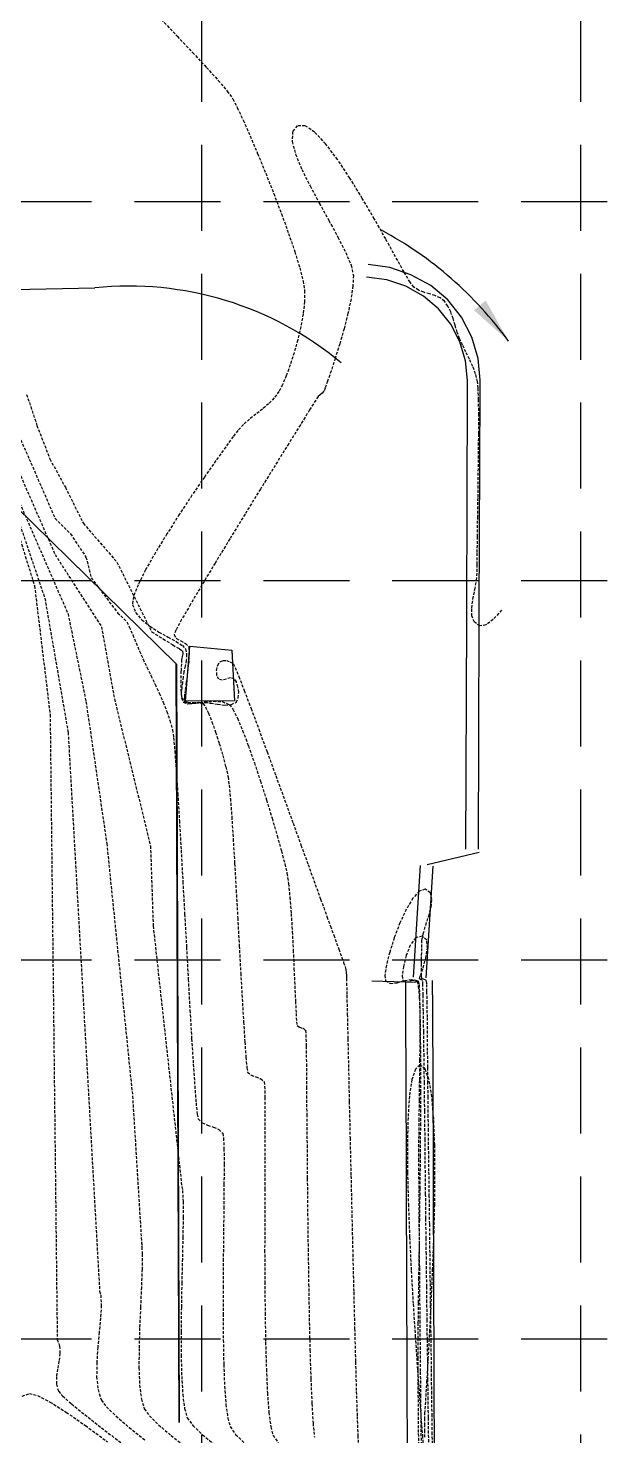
# Model space of a CAD drawing. Header units: inches. Extents: x 7994 to 10114, y 11164 to 12491.
# Drawn here: x 9932 to 9982.9, y 11488.1 to 11610.9 of the extents above; entities that cross this region are included whole.
import ezdxf

# ---------------------------------------------------------------- set-up
doc = ezdxf.new("R2010")
doc.units = ezdxf.units.IN
doc.header["$MEASUREMENT"] = 0
for name, pattern in [('HIDDEN', [0.375, 0.25, -0.125]), ('HIDDEN2', [0.1875, 0.125, -0.0625]), ('PHANTOM2', [1.25, 0.625, -0.125, 0.125, -0.125, 0.125, -0.125]), ('x4227topo$0$HIDDEN', [0.375, 0.25, -0.125])]:
    doc.linetypes.add(name, pattern=pattern)
for name, color, linetype in [('CONTOURS', 43, 'x4227topo$0$HIDDEN'), ('FILTER', 3, 'HIDDEN2'), ('GRID', 254, 'HIDDEN'), ('MISC-6', 6, 'Continuous'), ('SILT-FENCE', 4, 'PHANTOM2'), ('x4227 lots$0$p-row', 5, 'Continuous'), ('x4227topo$0$C-ROAD-CURB', 12, 'Continuous'), ('x4227topo$0$C-TOPO', 12, 'Continuous'), ('x4227topo$0$L-WALK', 12, 'Continuous')]:
    doc.layers.add(name, color=color, linetype=linetype)

msp = doc.modelspace()

# ---------------------------------------------------------------- linework, layer by layer
at = {"layer": 'CONTOURS', "color": 43}
for p, q in [((9943.66, 11611.71, 1238), (9945.05, 11610.23, 1238)), ((9945.05, 11610.23, 1238), (9946.38, 11608.82, 1238)), ((9946.38, 11608.82, 1238), (9947.6, 11607.52, 1238)), ((9947.6, 11607.52, 1238), (9948.63, 11606.38, 1238)), ((9948.63, 11606.38, 1238), (9949.42, 11605.45, 1238)), ((9949.42, 11605.45, 1238), (9949.9, 11604.77, 1238)), ((9949.9, 11604.77, 1238), (9950.29, 11604, 1238)), ((9950.29, 11604, 1238), (9950.81, 11602.91, 1238)), ((9950.81, 11602.91, 1238), (9951.41, 11601.55, 1238)), ((9955.53, 11602.43, 1239), (9955.11, 11601.91, 1239)), ((9956.21, 11602.43, 1239), (9955.53, 11602.43, 1239)), ((9957.04, 11601.87, 1239), (9956.21, 11602.43, 1239)), ((9951.41, 11601.55, 1238), (9952.07, 11599.99, 1238)), ((9955.11, 11601.91, 1239), (9955.08, 11601.05, 1239)), ((9955.08, 11601.05, 1239), (9955.38, 11599.94, 1239)), ((9958, 11600.85, 1239), (9957.04, 11601.87, 1239)), ((9952.07, 11599.99, 1238), (9952.77, 11598.29, 1238)), ((9955.38, 11599.94, 1239), (9955.92, 11598.62, 1239)), ((9959.04, 11599.48, 1239), (9958, 11600.85, 1239)), ((9955.92, 11598.62, 1239), (9956.64, 11597.18, 1239)), ((9960.12, 11597.86, 1239), (9959.04, 11599.48, 1239)), ((9952.77, 11598.29, 1238), (9953.47, 11596.53, 1238)), ((9961.2, 11596.09, 1239), (9960.12, 11597.86, 1239)), ((9953.47, 11596.53, 1238), (9954.14, 11594.75, 1238)), ((9956.64, 11597.18, 1239), (9957.45, 11595.67, 1239)), ((9957.45, 11595.67, 1239), (9958.29, 11594.16, 1239)), ((9962.26, 11594.29, 1239), (9961.2, 11596.09, 1239)), ((9954.14, 11594.75, 1238), (9954.77, 11593.04, 1238)), ((9958.29, 11594.16, 1239), (9959.08, 11592.7, 1239)), ((9963.24, 11592.55, 1239), (9962.26, 11594.29, 1239)), ((9954.77, 11593.04, 1238), (9955.31, 11591.44, 1238)), ((9959.08, 11592.7, 1239), (9959.75, 11591.38, 1239)), ((9964.11, 11590.98, 1239), (9963.24, 11592.55, 1239)), ((9955.31, 11591.44, 1238), (9955.74, 11590.03, 1238)), ((9959.75, 11591.38, 1239), (9960.22, 11590.25, 1239)), ((9955.74, 11590.03, 1238), (9956.04, 11588.88, 1238)), ((9960.22, 11590.25, 1239), (9960.42, 11589.37, 1239)), ((9964.84, 11589.68, 1239), (9964.11, 11590.98, 1239)), ((9956.04, 11588.88, 1238), (9956.17, 11588.03, 1238)), ((9960.42, 11589.37, 1239), (9960.38, 11588.45, 1239)), ((9965.37, 11588.77, 1239), (9964.84, 11589.68, 1239)), ((9965.69, 11588.34, 1239), (9965.37, 11588.77, 1239)), ((9956.17, 11588.03, 1238), (9956.16, 11587.08, 1238)), ((9960.38, 11588.45, 1239), (9960.22, 11587.32, 1239)), ((9966.1, 11588.08, 1239), (9965.69, 11588.34, 1239)), ((9966.57, 11587.9, 1239), (9966.1, 11588.08, 1239)), ((9967.06, 11587.76, 1239), (9966.57, 11587.9, 1239)), ((9967.54, 11587.61, 1239), (9967.06, 11587.76, 1239)), ((9967.99, 11587.41, 1239), (9967.54, 11587.61, 1239)), ((9956.16, 11587.08, 1238), (9956.04, 11586.01, 1238)), ((9960.22, 11587.32, 1239), (9959.95, 11586.05, 1239)), ((9968.37, 11587.11, 1239), (9967.99, 11587.41, 1239)), ((9968.67, 11586.7, 1239), (9968.37, 11587.11, 1239)), ((9968.92, 11586.19, 1239), (9968.67, 11586.7, 1239)), ((9956.04, 11586.01, 1238), (9955.84, 11584.89, 1238)), ((9959.95, 11586.05, 1239), (9959.61, 11584.72, 1239)), ((9969.12, 11585.62, 1239), (9968.92, 11586.19, 1239)), ((9969.3, 11585.02, 1239), (9969.12, 11585.62, 1239)), ((9955.84, 11584.89, 1238), (9955.57, 11583.74, 1238)), ((9959.61, 11584.72, 1239), (9959.23, 11583.4, 1239)), ((9969.49, 11584.42, 1239), (9969.3, 11585.02, 1239)), ((9969.69, 11583.85, 1239), (9969.49, 11584.42, 1239)), ((9969.95, 11583.29, 1239), (9969.69, 11583.85, 1239)), ((9955.25, 11582.62, 1238), (9954.91, 11581.56, 1238)), ((9955.57, 11583.74, 1238), (9955.25, 11582.62, 1238)), ((9959.23, 11583.4, 1239), (9958.84, 11582.15, 1239)), ((9970.24, 11582.69, 1239), (9969.95, 11583.29, 1239)), ((9970.55, 11582.07, 1239), (9970.24, 11582.69, 1239)), ((9954.91, 11581.56, 1238), (9954.57, 11580.62, 1238)), ((9958.84, 11582.15, 1239), (9958.48, 11581.04, 1239)), ((9970.84, 11581.43, 1239), (9970.55, 11582.07, 1239)), ((9971.08, 11580.77, 1239), (9970.84, 11581.43, 1239)), ((9954.57, 11580.62, 1238), (9954.23, 11579.83, 1238)), ((9958.48, 11581.04, 1239), (9958.17, 11580.14, 1239)), ((9971.26, 11580.11, 1239), (9971.08, 11580.77, 1239)), ((9931.91, 11578.99, 1237), (9932.81, 11576.29, 1237)), ((9953.93, 11579.25, 1238), (9953.52, 11578.68, 1238)), ((9954.23, 11579.83, 1238), (9953.93, 11579.25, 1238)), ((9957.52, 11578.96, 1239), (9957.35, 11578.8, 1239)), ((9957.7, 11579.1, 1239), (9957.52, 11578.96, 1239)), ((9957.85, 11579.27, 1239), (9957.7, 11579.1, 1239)), ((9957.95, 11579.53, 1239), (9957.85, 11579.27, 1239)), ((9958.17, 11580.14, 1239), (9957.95, 11579.53, 1239)), ((9971.31, 11579.54, 1239), (9971.26, 11580.11, 1239)), ((9971.35, 11578.53, 1239), (9971.31, 11579.54, 1239)), ((9952.49, 11577.71, 1238), (9951.92, 11577.27, 1238)), ((9953.03, 11578.17, 1238), (9952.49, 11577.71, 1238)), ((9953.52, 11578.68, 1238), (9953.03, 11578.17, 1238)), ((9957.14, 11578.48, 1239), (9956.6, 11577.63, 1239)), ((9957.35, 11578.8, 1239), (9957.14, 11578.48, 1239)), ((9971.36, 11577.18, 1239), (9971.35, 11578.53, 1239)), ((9927.89, 11577.4, 1232), (9932.6, 11562.29, 1232)), ((9928.32, 11576.5, 1233), (9933.5, 11561.2, 1233)), ((9951.36, 11576.83, 1238), (9950.82, 11576.36, 1238)), ((9951.92, 11577.27, 1238), (9951.36, 11576.83, 1238)), ((9956.6, 11577.63, 1239), (9955.8, 11576.34, 1239)), ((9971.36, 11575.57, 1239), (9971.36, 11577.18, 1239)), ((9931.24, 11575.37, 1236), (9932.14, 11573.35, 1236)), ((9932.81, 11576.29, 1237), (9933.94, 11573.36, 1237)), ((9949.93, 11575.31, 1238), (9949.28, 11574.41, 1238)), ((9950.34, 11575.84, 1238), (9949.93, 11575.31, 1238)), ((9950.82, 11576.36, 1238), (9950.34, 11575.84, 1238)), ((9955.8, 11576.34, 1239), (9954.78, 11574.7, 1239)), ((9971.34, 11573.79, 1239), (9971.36, 11575.57, 1239)), ((9949.28, 11574.41, 1238), (9948.42, 11573.21, 1238)), ((9954.78, 11574.7, 1239), (9953.6, 11572.8, 1239)), ((9932.14, 11573.35, 1236), (9934.39, 11568.17, 1236)), ((9933.94, 11573.36, 1237), (9935.29, 11570.89, 1237)), ((9948.42, 11573.21, 1238), (9947.42, 11571.78, 1238)), ((9953.6, 11572.8, 1239), (9952.31, 11570.72, 1239)), ((9971.32, 11571.91, 1239), (9971.34, 11573.79, 1239)), ((9931.24, 11572.22, 1235), (9934.39, 11565.02, 1235)), ((9947.42, 11571.78, 1238), (9946.34, 11570.19, 1238)), ((9971.3, 11570.03, 1239), (9971.32, 11571.91, 1239)), ((9935.29, 11570.89, 1237), (9936.86, 11567.74, 1237)), ((9952.31, 11570.72, 1239), (9950.97, 11568.55, 1239)), ((9931.01, 11570.2, 1234), (9935.52, 11559.85, 1234)), ((9946.34, 11570.19, 1238), (9945.23, 11568.51, 1238)), ((9971.27, 11568.22, 1239), (9971.3, 11570.03, 1239)), ((9934.39, 11568.17, 1236), (9935.74, 11566.82, 1236)), ((9945.23, 11568.51, 1238), (9944.15, 11566.82, 1238)), ((9950.97, 11568.55, 1239), (9949.64, 11566.38, 1239)), ((9971.25, 11566.59, 1239), (9971.27, 11568.22, 1239)), ((9935.74, 11566.82, 1236), (9937.09, 11564.8, 1236)), ((9936.86, 11567.74, 1237), (9939.79, 11564.36, 1237)), ((9944.15, 11566.82, 1238), (9943.15, 11565.19, 1238)), ((9949.64, 11566.38, 1239), (9948.36, 11564.28, 1239)), ((9971.23, 11565.2, 1239), (9971.25, 11566.59, 1239)), ((9934.39, 11565.02, 1235), (9938.44, 11558.72, 1235)), ((9937.09, 11564.8, 1236), (9937.54, 11563, 1236)), ((9939.79, 11564.36, 1237), (9942.82, 11558.28, 1237)), ((9943.15, 11565.19, 1238), (9942.29, 11563.68, 1238)), ((9948.36, 11564.28, 1239), (9947.2, 11562.36, 1239)), ((9971.22, 11564.15, 1239), (9971.23, 11565.2, 1239)), ((9937.54, 11563, 1236), (9939.86, 11559.92, 1236)), ((9942.29, 11563.68, 1238), (9941.64, 11562.38, 1238)), ((9971.17, 11562.78, 1239), (9971.22, 11563.51, 1239)), ((9971.22, 11563.51, 1239), (9971.22, 11564.15, 1239)), ((9932.6, 11562.29, 1232), (9933.96, 11551.04, 1232)), ((9941.64, 11562.38, 1238), (9941.23, 11561.35, 1238)), ((9947.2, 11562.36, 1239), (9946.21, 11560.68, 1239)), ((9970.86, 11561.14, 1239), (9971.02, 11561.97, 1239)), ((9971.02, 11561.97, 1239), (9971.17, 11562.78, 1239)), ((9933.5, 11561.2, 1233), (9935.53, 11549.5, 1233)), ((9941.23, 11561.35, 1238), (9941.14, 11560.65, 1238)), ((9941.14, 11560.65, 1238), (9941.42, 11559.95, 1238)), ((9946.21, 11560.68, 1239), (9945.43, 11559.34, 1239)), ((9970.75, 11560.35, 1239), (9970.86, 11561.14, 1239)), ((9935.52, 11559.85, 1234), (9937.09, 11552.2, 1234)), ((9939.86, 11559.92, 1236), (9940.66, 11559.15, 1236)), ((9941.42, 11559.95, 1238), (9941.96, 11559.32, 1238)), ((9941.96, 11559.32, 1238), (9942.67, 11558.76, 1238)), ((9945.43, 11559.34, 1239), (9944.94, 11558.43, 1239)), ((9970.77, 11559.66, 1239), (9970.75, 11560.35, 1239)), ((9970.98, 11559.12, 1239), (9970.77, 11559.66, 1239)), ((9972.63, 11559.36, 1239), (9971.99, 11558.88, 1239)), ((9973.36, 11560.17, 1239), (9972.63, 11559.36, 1239)), ((9938.44, 11558.72, 1235), (9939.57, 11552.42, 1235)), ((9940.66, 11559.15, 1236), (9940.86, 11558.72, 1236)), ((9940.86, 11558.72, 1236), (9941.17, 11558.02, 1236)), ((9942.67, 11558.76, 1238), (9943.46, 11558.26, 1238)), ((9942.82, 11558.28, 1237), (9943.81, 11557.66, 1237)), ((9943.46, 11558.26, 1238), (9944.26, 11557.82, 1238)), ((9944.94, 11558.43, 1239), (9944.77, 11558.03, 1239)), ((9971.47, 11558.79, 1239), (9970.98, 11559.12, 1239)), ((9971.99, 11558.88, 1239), (9971.47, 11558.79, 1239)), ((9941.17, 11558.02, 1236), (9941.47, 11557.31, 1236)), ((9941.47, 11557.31, 1236), (9941.76, 11556.6, 1236)), ((9943.81, 11557.66, 1237), (9944.67, 11557.14, 1237)), ((9944.26, 11557.82, 1238), (9944.96, 11557.43, 1238)), ((9944.67, 11557.14, 1237), (9945.26, 11556.79, 1237)), ((9944.77, 11558.03, 1239), (9944.98, 11557.7, 1239)), ((9944.96, 11557.43, 1238), (9945.5, 11557.09, 1238)), ((9944.98, 11557.7, 1239), (9945.36, 11557.48, 1239)), ((9945.36, 11557.48, 1239), (9945.77, 11557.27, 1239)), ((9945.5, 11557.09, 1238), (9945.77, 11556.79, 1238)), ((9945.77, 11557.27, 1239), (9946.05, 11556.96, 1239)), ((9946.05, 11556.96, 1239), (9946.1, 11556.5, 1239)), ((9941.76, 11556.6, 1236), (9942.07, 11555.9, 1236)), ((9942.07, 11555.9, 1236), (9942.41, 11555.19, 1236)), ((9945.26, 11556.79, 1237), (9945.5, 11556.61, 1237)), ((9945.43, 11555.84, 1237), (9945.42, 11555.5, 1237)), ((9945.48, 11556.1, 1237), (9945.43, 11555.84, 1237)), ((9945.53, 11556.36, 1237), (9945.48, 11556.1, 1237)), ((9945.5, 11556.61, 1237), (9945.53, 11556.36, 1237)), ((9945.84, 11555.8, 1238), (9945.74, 11555.29, 1238)), ((9945.77, 11556.79, 1238), (9945.87, 11556.31, 1238)), ((9945.87, 11556.31, 1238), (9945.84, 11555.8, 1238)), ((9946.05, 11555.71, 1239), (9945.96, 11554.78, 1239)), ((9946.1, 11556.5, 1239), (9946.05, 11555.71, 1239)), ((9948.58, 11555.36, 1239), (9948.76, 11555.66, 1239)), ((9948.76, 11555.66, 1239), (9949.03, 11555.77, 1239)), ((9949.03, 11555.77, 1239), (9949.35, 11555.77, 1239)), ((9949.35, 11555.77, 1239), (9949.67, 11555.67, 1239)), ((9949.67, 11555.67, 1239), (9949.94, 11555.51, 1239)), ((9942.41, 11555.19, 1236), (9942.76, 11554.46, 1236)), ((9942.76, 11554.46, 1236), (9943.12, 11553.7, 1236)), ((9945.38, 11554.85, 1237), (9945.36, 11554.04, 1237)), ((9945.42, 11555.5, 1237), (9945.38, 11554.85, 1237)), ((9945.63, 11554.79, 1238), (9945.57, 11554.33, 1238)), ((9945.74, 11555.29, 1238), (9945.63, 11554.79, 1238)), ((9945.96, 11554.78, 1239), (9945.84, 11553.88, 1239)), ((9948.49, 11554.92, 1239), (9948.58, 11555.36, 1239)), ((9948.52, 11554.48, 1239), (9948.49, 11554.92, 1239)), ((9948.69, 11554.14, 1239), (9948.52, 11554.48, 1239)), ((9949.94, 11555.51, 1239), (9950.11, 11555.18, 1239)), ((9950.11, 11555.18, 1239), (9950.43, 11554.37, 1239)), ((9950.43, 11554.37, 1239), (9950.9, 11553.15, 1239)), ((9943.12, 11553.7, 1236), (9943.48, 11552.93, 1236)), ((9945.36, 11554.04, 1237), (9945.36, 11553.21, 1237)), ((9945.36, 11553.21, 1237), (9945.43, 11552.53, 1237)), ((9945.45, 11553.41, 1238), (9945.4, 11552.94, 1238)), ((9945.52, 11553.88, 1238), (9945.45, 11553.41, 1238)), ((9945.57, 11554.33, 1238), (9945.52, 11553.88, 1238)), ((9945.74, 11553.17, 1239), (9945.7, 11552.83, 1239)), ((9945.84, 11553.88, 1239), (9945.74, 11553.17, 1239)), ((9948.98, 11554.06, 1239), (9948.69, 11554.14, 1239)), ((9949.34, 11554.16, 1239), (9948.98, 11554.06, 1239)), ((9949.71, 11554.26, 1239), (9949.34, 11554.16, 1239)), ((9950.02, 11554.18, 1239), (9949.71, 11554.26, 1239)), ((9950.21, 11553.91, 1239), (9950.02, 11554.18, 1239)), ((9950.35, 11553.48, 1239), (9950.21, 11553.91, 1239)), ((9950.42, 11552.99, 1239), (9950.35, 11553.48, 1239)), ((9950.9, 11553.15, 1239), (9951.49, 11551.6, 1239)), ((9937.09, 11552.2, 1234), (9938.9, 11539.82, 1234)), ((9939.57, 11552.42, 1235), (9942.72, 11539.6, 1235)), ((9943.48, 11552.93, 1236), (9943.82, 11552.14, 1236)), ((9943.82, 11552.14, 1236), (9944.14, 11551.34, 1236)), ((9945.4, 11552.94, 1238), (9945.45, 11552.52, 1238)), ((9945.43, 11552.53, 1237), (9945.58, 11552.13, 1237)), ((9945.45, 11552.52, 1238), (9945.65, 11552.17, 1238)), ((9945.58, 11552.13, 1237), (9945.96, 11551.99, 1237)), ((9945.65, 11552.17, 1238), (9946.05, 11552.03, 1238)), ((9945.68, 11552.61, 1239), (9945.66, 11552.39, 1239)), ((9945.66, 11552.39, 1239), (9945.73, 11552.21, 1239)), ((9945.7, 11552.83, 1239), (9945.68, 11552.61, 1239)), ((9945.73, 11552.21, 1239), (9945.98, 11552.13, 1239)), ((9945.96, 11551.99, 1237), (9946.42, 11552.05, 1237)), ((9945.98, 11552.13, 1239), (9946.45, 11552.11, 1239)), ((9946.05, 11552.03, 1238), (9946.67, 11552.05, 1238)), ((9946.42, 11552.05, 1237), (9946.9, 11552.13, 1237)), ((9946.45, 11552.11, 1239), (9947, 11552.1, 1239)), ((9946.67, 11552.05, 1238), (9947.43, 11552.16, 1238)), ((9946.9, 11552.13, 1237), (9947.3, 11552.02, 1237)), ((9947, 11552.1, 1239), (9947.5, 11552.1, 1239)), ((9947.3, 11552.02, 1237), (9947.51, 11551.74, 1237)), ((9947.43, 11552.16, 1238), (9948.23, 11552.23, 1238)), ((9947.5, 11552.1, 1239), (9947.97, 11552.05, 1239)), ((9947.97, 11552.05, 1239), (9948.57, 11551.96, 1239)), ((9948.23, 11552.23, 1238), (9948.98, 11552.19, 1238)), ((9948.57, 11551.96, 1239), (9949.21, 11551.89, 1239)), ((9948.98, 11552.19, 1238), (9949.61, 11551.93, 1238)), ((9949.21, 11551.89, 1239), (9949.78, 11551.93, 1239)), ((9949.61, 11551.93, 1238), (9949.91, 11551.52, 1238)), ((9949.78, 11551.93, 1239), (9950.18, 11552.13, 1239)), ((9950.18, 11552.13, 1239), (9950.38, 11552.51, 1239)), ((9950.38, 11552.51, 1239), (9950.42, 11552.99, 1239)), ((9933.96, 11551.04, 1232), (9934.58, 11496.55, 1232)), ((9944.14, 11551.34, 1236), (9944.41, 11550.54, 1236)), ((9947.51, 11551.74, 1237), (9947.77, 11551.19, 1237)), ((9947.77, 11551.19, 1237), (9948.08, 11550.43, 1237)), ((9949.91, 11551.52, 1238), (9950.31, 11550.74, 1238)), ((9950.31, 11550.74, 1238), (9950.76, 11549.66, 1238)), ((9951.49, 11551.6, 1239), (9952.16, 11549.8, 1239)), ((9935.53, 11549.5, 1233), (9938.28, 11500.75, 1233)), ((9944.41, 11550.54, 1236), (9944.63, 11549.73, 1236)), ((9944.63, 11549.73, 1236), (9944.73, 11549.05, 1236)), ((9948.08, 11550.43, 1237), (9948.4, 11549.52, 1237)), ((9948.4, 11549.52, 1237), (9948.72, 11548.53, 1237)), ((9950.76, 11549.66, 1238), (9951.26, 11548.34, 1238)), ((9952.16, 11549.8, 1239), (9952.89, 11547.81, 1239)), ((9944.73, 11549.05, 1236), (9944.84, 11547.86, 1236)), ((9948.72, 11548.53, 1237), (9949.02, 11547.5, 1237)), ((9951.26, 11548.34, 1238), (9951.78, 11546.85, 1238)), ((9944.84, 11547.86, 1236), (9944.96, 11546.2, 1236)), ((9949.02, 11547.5, 1237), (9949.28, 11546.51, 1237)), ((9952.89, 11547.81, 1239), (9953.65, 11545.73, 1239)), ((9944.96, 11546.2, 1236), (9945.1, 11544.17, 1236)), ((9949.28, 11546.51, 1237), (9949.49, 11545.62, 1237)), ((9951.78, 11546.85, 1238), (9952.31, 11545.25, 1238)), ((9949.49, 11545.62, 1237), (9949.58, 11544.91, 1237)), ((9949.58, 11544.91, 1237), (9949.69, 11543.72, 1237)), ((9952.31, 11545.25, 1238), (9952.84, 11543.61, 1238)), ((9953.65, 11545.73, 1239), (9954.42, 11543.63, 1239)), ((9945.1, 11544.17, 1236), (9945.24, 11541.82, 1236)), ((9949.69, 11543.72, 1237), (9949.81, 11542.14, 1237)), ((9952.84, 11543.61, 1238), (9953.33, 11542.01, 1238)), ((9954.42, 11543.63, 1239), (9955.16, 11541.59, 1239)), ((9949.81, 11542.14, 1237), (9949.93, 11540.22, 1237)), ((9945.24, 11541.82, 1236), (9945.39, 11539.23, 1236)), ((9953.33, 11542.01, 1238), (9953.77, 11540.5, 1238)), ((9955.16, 11541.59, 1239), (9955.85, 11539.68, 1239)), ((9938.9, 11539.82, 1234), (9941.15, 11517.78, 1234)), ((9949.93, 11540.22, 1237), (9950.06, 11538.06, 1237)), ((9953.77, 11540.5, 1238), (9954.15, 11539.15, 1238)), ((9955.85, 11539.68, 1239), (9956.47, 11537.99, 1239)), ((9942.72, 11539.6, 1235), (9942.95, 11532.62, 1235)), ((9945.39, 11539.23, 1236), (9945.54, 11536.48, 1236)), ((9954.15, 11539.15, 1238), (9954.44, 11538.03, 1238)), ((9950.06, 11538.06, 1237), (9950.19, 11535.73, 1237)), ((9954.44, 11538.03, 1238), (9954.63, 11537.21, 1238)), ((9954.63, 11537.21, 1238), (9954.76, 11536.31, 1238)), ((9956.47, 11537.99, 1239), (9956.97, 11536.59, 1239)), ((9945.54, 11536.48, 1236), (9945.7, 11533.64, 1236)), ((9954.76, 11536.31, 1238), (9954.88, 11535.12, 1238)), ((9956.97, 11536.59, 1239), (9957.35, 11535.55, 1239)), ((9950.19, 11535.73, 1237), (9950.33, 11533.31, 1237)), ((9954.88, 11535.12, 1238), (9954.99, 11533.69, 1238)), ((9957.35, 11535.55, 1239), (9957.56, 11534.97, 1239)), ((9957.56, 11534.97, 1239), (9957.83, 11534.24, 1239)), ((9965.62, 11535.04, 1240), (9965.04, 11534.08, 1240)), ((9966.18, 11535.66, 1240), (9965.62, 11535.04, 1240)), ((9966.69, 11535.82, 1240), (9966.18, 11535.66, 1240)), ((9967.14, 11535.52, 1240), (9966.69, 11535.82, 1240)), ((9967.28, 11534.98, 1240), (9967.14, 11535.52, 1240)), ((9967.2, 11534.27, 1240), (9967.28, 11534.98, 1240)), ((9945.7, 11533.64, 1236), (9945.86, 11530.77, 1236)), ((9954.99, 11533.69, 1238), (9955.09, 11532.13, 1238)), ((9957.83, 11534.24, 1239), (9958.12, 11533.43, 1239)), ((9965.04, 11534.08, 1240), (9964.49, 11532.89, 1240)), ((9967, 11533.47, 1240), (9967.2, 11534.27, 1240)), ((9942.95, 11532.62, 1235), (9945.45, 11509.86, 1235)), ((9950.33, 11533.31, 1237), (9950.46, 11530.87, 1237)), ((9958.12, 11533.43, 1239), (9958.42, 11532.61, 1239)), ((9958.42, 11532.61, 1239), (9958.71, 11531.82, 1239)), ((9964.49, 11532.89, 1240), (9963.99, 11531.6, 1240)), ((9966.52, 11531.94, 1240), (9966.74, 11532.67, 1240)), ((9966.74, 11532.67, 1240), (9967, 11533.47, 1240)), ((9955.09, 11532.13, 1238), (9955.17, 11530.5, 1238)), ((9958.71, 11531.82, 1239), (9958.96, 11531.13, 1239)), ((9958.96, 11531.13, 1239), (9959.15, 11530.59, 1239)), ((9963.99, 11531.6, 1240), (9963.59, 11530.32, 1240)), ((9965.86, 11531.58, 1241), (9965.39, 11530.95, 1241)), ((9966.42, 11531.74, 1241), (9965.86, 11531.58, 1241)), ((9966.4, 11530.75, 1240), (9966.41, 11531.36, 1240)), ((9966.41, 11531.36, 1240), (9966.52, 11531.94, 1240)), ((9966.82, 11531.37, 1241), (9966.42, 11531.74, 1241)), ((9966.89, 11530.67, 1241), (9966.82, 11531.37, 1241)), ((9945.86, 11530.77, 1236), (9946.01, 11527.96, 1236)), ((9950.46, 11530.87, 1237), (9950.59, 11528.5, 1237)), ((9955.17, 11530.5, 1238), (9955.24, 11528.89, 1238)), ((9959.15, 11530.59, 1239), (9959.27, 11530.26, 1239)), ((9959.27, 11530.26, 1239), (9959.42, 11529.86, 1239)), ((9959.42, 11529.86, 1239), (9959.57, 11529.44, 1239)), ((9963.59, 11530.32, 1240), (9963.3, 11529.19, 1240)), ((9965.03, 11530.05, 1241), (9964.8, 11529.09, 1241)), ((9965.39, 11530.95, 1241), (9965.03, 11530.05, 1241)), ((9966.37, 11529.34, 1240), (9966.38, 11530.04, 1240)), ((9966.38, 11530.04, 1240), (9966.4, 11530.75, 1240)), ((9966.5, 11528.95, 1241), (9966.74, 11529.8, 1241)), ((9966.74, 11529.8, 1241), (9966.89, 11530.67, 1241)), ((9955.24, 11528.89, 1238), (9955.31, 11527.38, 1238)), ((9959.57, 11529.44, 1239), (9959.7, 11529.06, 1239)), ((9959.7, 11529.06, 1239), (9959.77, 11528.79, 1239)), ((9959.77, 11528.79, 1239), (9959.8, 11528.55, 1239)), ((9963.3, 11529.19, 1240), (9963.17, 11528.32, 1240)), ((9964.8, 11529.09, 1241), (9964.69, 11528.29, 1241)), ((9966.27, 11528.3, 1241), (9966.5, 11528.95, 1241)), ((9966.37, 11528.72, 1240), (9966.37, 11529.34, 1240)), ((9966.38, 11528.27, 1240), (9966.37, 11528.72, 1240)), ((9946.01, 11527.96, 1236), (9946.16, 11525.27, 1236)), ((9950.59, 11528.5, 1237), (9950.72, 11526.26, 1237)), ((9955.31, 11527.38, 1238), (9955.37, 11526.06, 1238)), ((9959.8, 11528.55, 1239), (9959.81, 11528.29, 1239)), ((9959.81, 11528.29, 1239), (9959.82, 11528.04, 1239)), ((9959.82, 11528.04, 1239), (9959.83, 11527.64, 1239)), ((9959.83, 11527.64, 1239), (9959.85, 11526.57, 1239)), ((9963.17, 11528.32, 1240), (9963.23, 11527.83, 1240)), ((9963.23, 11527.83, 1240), (9963.65, 11527.59, 1240)), ((9963.65, 11527.59, 1240), (9964.23, 11527.67, 1240)), ((9964.23, 11527.67, 1240), (9964.88, 11527.86, 1240)), ((9964.69, 11528.29, 1241), (9964.74, 11527.85, 1241)), ((9964.74, 11527.85, 1241), (9965, 11527.73, 1241)), ((9964.88, 11527.86, 1240), (9965.5, 11527.96, 1240)), ((9965, 11527.73, 1241), (9965.38, 11527.82, 1241)), ((9965.38, 11527.82, 1241), (9965.77, 11527.91, 1241)), ((9965.5, 11527.96, 1240), (9965.99, 11527.78, 1240)), ((9965.77, 11527.91, 1241), (9966.08, 11527.82, 1241)), ((9965.99, 11527.78, 1240), (9966.09, 11527.34, 1240)), ((9966.08, 11527.82, 1241), (9966.15, 11527.5, 1241)), ((9966.15, 11527.5, 1241), (9966.19, 11526.75, 1241)), ((9966.19, 11528.01, 1241), (9966.27, 11528.3, 1241)), ((9966.33, 11527.93, 1241), (9966.19, 11528.01, 1241)), ((9966.48, 11527.86, 1241), (9966.33, 11527.93, 1241)), ((9966.41, 11528.05, 1240), (9966.38, 11528.27, 1240)), ((9966.53, 11527.97, 1240), (9966.41, 11528.05, 1240)), ((9966.49, 11527.52, 1241), (9966.48, 11527.86, 1241)), ((9966.51, 11526.6, 1241), (9966.49, 11527.52, 1241)), ((9966.68, 11527.93, 1240), (9966.53, 11527.97, 1240)), ((9966.8, 11527.85, 1240), (9966.68, 11527.93, 1240)), ((9966.82, 11527.58, 1240), (9966.8, 11527.85, 1240)), ((9966.84, 11526.9, 1240), (9966.82, 11527.58, 1240)), ((9950.72, 11526.26, 1237), (9950.84, 11524.24, 1237)), ((9959.85, 11526.57, 1239), (9959.89, 11524.92, 1239)), ((9966.09, 11527.34, 1240), (9966.17, 11526.33, 1240)), ((9966.17, 11526.33, 1240), (9966.23, 11524.82, 1240)), ((9966.19, 11526.75, 1241), (9966.21, 11525.64, 1241)), ((9966.53, 11525.2, 1241), (9966.51, 11526.6, 1241)), ((9966.86, 11525.9, 1240), (9966.84, 11526.9, 1240)), ((9946.16, 11525.27, 1236), (9946.31, 11522.77, 1236)), ((9955.37, 11526.06, 1238), (9955.42, 11524.99, 1238)), ((9955.42, 11524.99, 1238), (9955.46, 11524.26, 1238)), ((9959.89, 11524.92, 1239), (9959.94, 11522.77, 1239)), ((9966.21, 11525.64, 1241), (9966.22, 11524.24, 1241)), ((9966.56, 11523.39, 1241), (9966.53, 11525.2, 1241)), ((9966.88, 11524.65, 1240), (9966.86, 11525.9, 1240)), ((9950.84, 11524.24, 1237), (9950.95, 11522.51, 1237)), ((9955.46, 11524.26, 1238), (9955.51, 11523.95, 1238)), ((9955.51, 11523.95, 1238), (9955.73, 11523.79, 1238)), ((9955.73, 11523.79, 1238), (9956.03, 11523.69, 1238)), ((9956.03, 11523.69, 1238), (9956.25, 11523.52, 1238)), ((9966.22, 11524.24, 1241), (9966.22, 11522.65, 1241)), ((9966.23, 11524.82, 1240), (9966.26, 11522.89, 1240)), ((9966.89, 11523.24, 1240), (9966.88, 11524.65, 1240)), ((9946.31, 11522.77, 1236), (9946.45, 11520.55, 1236)), ((9950.95, 11522.51, 1237), (9951.04, 11521.16, 1237)), ((9956.25, 11523.52, 1238), (9956.27, 11523.14, 1238)), ((9956.27, 11523.14, 1238), (9956.3, 11522.13, 1238)), ((9959.94, 11522.77, 1239), (9960, 11520.19, 1239)), ((9966.22, 11522.65, 1241), (9966.2, 11520.93, 1241)), ((9966.26, 11522.89, 1240), (9966.28, 11520.62, 1240)), ((9966.59, 11521.27, 1241), (9966.56, 11523.39, 1241)), ((9966.9, 11521.75, 1240), (9966.89, 11523.24, 1240)), ((9956.3, 11522.13, 1238), (9956.32, 11520.58, 1238)), ((9966.62, 11518.94, 1241), (9966.59, 11521.27, 1241)), ((9966.92, 11520.28, 1240), (9966.9, 11521.75, 1240)), ((9946.45, 11520.55, 1236), (9946.58, 11518.66, 1236)), ((9951.04, 11521.16, 1237), (9951.13, 11520.25, 1237)), ((9951.13, 11520.25, 1237), (9951.19, 11519.87, 1237)), ((9956.32, 11520.58, 1238), (9956.33, 11518.57, 1238)), ((9960, 11520.19, 1239), (9960.06, 11517.29, 1239)), ((9965.83, 11520.14, 1242), (9965.53, 11519.22, 1242)), ((9966.25, 11520.47, 1242), (9965.83, 11520.14, 1242)), ((9966.2, 11520.93, 1241), (9966.18, 11519.16, 1241)), ((9966.69, 11520.14, 1242), (9966.25, 11520.47, 1242)), ((9966.28, 11520.62, 1240), (9966.28, 11518.1, 1240)), ((9967.03, 11519.2, 1242), (9966.69, 11520.14, 1242)), ((9966.93, 11518.89, 1240), (9966.92, 11520.28, 1240)), ((9951.19, 11519.87, 1237), (9951.5, 11519.6, 1237)), ((9951.5, 11519.6, 1237), (9951.92, 11519.45, 1237)), ((9951.92, 11519.45, 1237), (9952.33, 11519.3, 1237)), ((9952.33, 11519.3, 1237), (9952.64, 11519.03, 1237)), ((9952.64, 11519.03, 1237), (9952.68, 11518.63, 1237)), ((9965.53, 11519.22, 1242), (9965.31, 11517.77, 1242)), ((9966.18, 11519.16, 1241), (9966.16, 11517.42, 1241)), ((9966.65, 11516.47, 1241), (9966.62, 11518.94, 1241)), ((9966.94, 11517.67, 1240), (9966.93, 11518.89, 1240)), ((9967.27, 11517.72, 1242), (9967.03, 11519.2, 1242)), ((9941.15, 11517.78, 1234), (9941.97, 11504.47, 1234)), ((9946.58, 11518.66, 1236), (9946.69, 11517.19, 1236)), ((9952.68, 11518.63, 1237), (9952.7, 11517.66, 1237)), ((9952.7, 11517.66, 1237), (9952.71, 11516.21, 1237)), ((9956.33, 11518.57, 1238), (9956.35, 11516.18, 1238)), ((9965.31, 11517.77, 1242), (9965.19, 11515.89, 1242)), ((9966.28, 11518.1, 1240), (9966.27, 11515.39, 1240)), ((9966.95, 11516.72, 1240), (9966.94, 11517.67, 1240)), ((9967.43, 11515.81, 1242), (9967.27, 11517.72, 1242)), ((9946.69, 11517.19, 1236), (9946.79, 11516.2, 1236)), ((9960.06, 11517.29, 1239), (9960.13, 11514.13, 1239)), ((9966.16, 11517.42, 1241), (9966.14, 11515.79, 1241)), ((9966.68, 11513.97, 1241), (9966.65, 11516.47, 1241)), ((9966.96, 11515.97, 1240), (9966.95, 11516.72, 1240)), ((9946.79, 11516.2, 1236), (9946.88, 11515.78, 1236)), ((9946.88, 11515.78, 1236), (9947.23, 11515.45, 1236)), ((9947.23, 11515.45, 1236), (9947.7, 11515.24, 1236)), ((9947.7, 11515.24, 1236), (9948.21, 11515.08, 1236)), ((9948.21, 11515.08, 1236), (9948.68, 11514.87, 1236)), ((9952.71, 11516.21, 1237), (9952.71, 11514.34, 1237)), ((9956.35, 11516.18, 1238), (9956.38, 11513.49, 1238)), ((9965.19, 11515.89, 1242), (9965.14, 11513.63, 1242)), ((9966.14, 11515.79, 1241), (9966.12, 11514.33, 1241)), ((9966.27, 11515.39, 1240), (9966.25, 11512.58, 1240)), ((9966.97, 11514.76, 1240), (9966.96, 11515.97, 1240)), ((9967.52, 11513.53, 1242), (9967.43, 11515.81, 1242)), ((9948.68, 11514.87, 1236), (9949.03, 11514.53, 1236)), ((9949.03, 11514.53, 1236), (9949.09, 11514.11, 1236)), ((9949.09, 11514.11, 1236), (9949.13, 11513.19, 1236)), ((9952.71, 11514.34, 1237), (9952.7, 11512.14, 1237)), ((9960.13, 11514.13, 1239), (9960.21, 11510.81, 1239)), ((9966.12, 11514.33, 1241), (9966.11, 11513.14, 1241)), ((9966.7, 11511.51, 1241), (9966.68, 11513.97, 1241)), ((9966.99, 11513.15, 1240), (9966.97, 11514.76, 1240)), ((9949.13, 11513.19, 1236), (9949.14, 11511.83, 1236)), ((9956.38, 11513.49, 1238), (9956.4, 11510.58, 1238)), ((9965.14, 11513.63, 1242), (9965.15, 11511.1, 1242)), ((9966.11, 11513.14, 1241), (9966.1, 11512.28, 1241)), ((9967.02, 11511.22, 1240), (9966.99, 11513.15, 1240)), ((9967.54, 11510.99, 1242), (9967.52, 11513.53, 1242)), ((9949.14, 11511.83, 1236), (9949.13, 11510.11, 1236)), ((9952.7, 11512.14, 1237), (9952.69, 11509.69, 1237)), ((9966.1, 11512.28, 1241), (9966.11, 11511.52, 1241)), ((9966.11, 11511.52, 1241), (9966.12, 11510.34, 1241)), ((9966.25, 11512.58, 1240), (9966.22, 11509.74, 1240)), ((9966.73, 11509.2, 1241), (9966.7, 11511.51, 1241)), ((9956.4, 11510.58, 1238), (9956.43, 11507.54, 1238)), ((9960.21, 11510.81, 1239), (9960.29, 11507.4, 1239)), ((9965.15, 11511.1, 1242), (9965.22, 11508.35, 1242)), ((9966.12, 11510.34, 1241), (9966.13, 11508.82, 1241)), ((9967.05, 11509.02, 1240), (9967.02, 11511.22, 1240)), ((9967.52, 11508.26, 1242), (9967.54, 11510.99, 1242)), ((9945.45, 11509.86, 1235), (9945.51, 11509.55, 1235)), ((9945.51, 11509.55, 1235), (9945.56, 11508.58, 1235)), ((9949.13, 11510.11, 1236), (9949.12, 11508.12, 1236)), ((9952.69, 11509.69, 1237), (9952.69, 11507.06, 1237)), ((9966.22, 11509.74, 1240), (9966.18, 11506.96, 1240)), ((9966.75, 11507.11, 1241), (9966.73, 11509.2, 1241)), ((9967.08, 11506.63, 1240), (9967.05, 11509.02, 1240)), ((9945.56, 11508.58, 1235), (9945.57, 11507.2, 1235)), ((9949.12, 11508.12, 1236), (9949.09, 11505.91, 1236)), ((9965.22, 11508.35, 1242), (9965.33, 11505.47, 1242)), ((9966.13, 11508.82, 1241), (9966.14, 11507.01, 1241)), ((9967.45, 11505.43, 1242), (9967.52, 11508.26, 1242)), ((9945.57, 11507.2, 1235), (9945.54, 11505.5, 1235)), ((9952.69, 11507.06, 1237), (9952.68, 11504.32, 1237)), ((9956.43, 11507.54, 1238), (9956.47, 11504.44, 1238)), ((9960.29, 11507.4, 1239), (9960.37, 11503.99, 1239)), ((9966.14, 11507.01, 1241), (9966.16, 11504.98, 1241)), ((9966.18, 11506.96, 1240), (9966.15, 11504.32, 1240)), ((9966.77, 11505.35, 1241), (9966.75, 11507.11, 1241)), ((9967.11, 11504.11, 1240), (9967.08, 11506.63, 1240)), ((9945.54, 11505.5, 1235), (9945.5, 11503.57, 1235)), ((9949.09, 11505.91, 1236), (9949.07, 11503.57, 1236)), ((9965.33, 11505.47, 1242), (9965.47, 11502.54, 1242)), ((9966.79, 11504, 1241), (9966.77, 11505.35, 1241)), ((9967.34, 11502.59, 1242), (9967.45, 11505.43, 1242)), ((9941.94, 11505.01, 1234), (9941.94, 11504.98, 1234)), ((9941.94, 11504.98, 1234), (9941.99, 11504, 1234)), ((9952.68, 11504.32, 1237), (9952.69, 11501.57, 1237)), ((9956.47, 11504.44, 1238), (9956.52, 11501.36, 1238)), ((9966.15, 11504.32, 1240), (9966.11, 11501.89, 1240)), ((9966.16, 11504.98, 1241), (9966.18, 11502.79, 1241)), ((9967.14, 11501.52, 1240), (9967.11, 11504.11, 1240)), ((9941.99, 11504, 1234), (9941.98, 11502.67, 1234)), ((9945.5, 11503.57, 1235), (9945.45, 11501.49, 1235)), ((9949.07, 11503.57, 1236), (9949.05, 11501.17, 1236)), ((9960.37, 11503.99, 1239), (9960.45, 11500.67, 1239)), ((9966.18, 11502.79, 1241), (9966.2, 11500.5, 1241)), ((9966.8, 11503.15, 1241), (9966.79, 11504, 1241)), ((9966.81, 11502.31, 1241), (9966.8, 11503.15, 1241)), ((9941.98, 11502.67, 1234), (9941.92, 11501.1, 1234)), ((9952.69, 11501.57, 1237), (9952.72, 11498.87, 1237)), ((9965.47, 11502.54, 1242), (9965.64, 11499.63, 1242)), ((9966.11, 11501.89, 1240), (9966.08, 11499.75, 1240)), ((9966.83, 11501.16, 1241), (9966.81, 11502.31, 1241)), ((9967.22, 11499.82, 1242), (9967.34, 11502.59, 1242)), ((9938.28, 11500.75, 1233), (9938.38, 11500.42, 1233)), ((9938.38, 11500.42, 1233), (9938.42, 11499.52, 1233)), ((9941.92, 11501.1, 1234), (9941.85, 11499.37, 1234)), ((9945.45, 11501.49, 1235), (9945.41, 11499.34, 1235)), ((9949.05, 11501.17, 1236), (9949.05, 11498.78, 1236)), ((9956.52, 11501.36, 1238), (9956.57, 11498.4, 1238)), ((9960.45, 11500.67, 1239), (9960.53, 11497.5, 1239)), ((9966.2, 11500.5, 1241), (9966.22, 11498.19, 1241)), ((9966.84, 11499.78, 1241), (9966.83, 11501.16, 1241)), ((9967.17, 11498.93, 1240), (9967.14, 11501.52, 1240)), ((9938.42, 11499.52, 1233), (9938.36, 11498.42, 1233)), ((9941.85, 11499.37, 1234), (9941.77, 11497.56, 1234)), ((9945.41, 11499.34, 1235), (9945.39, 11497.21, 1235)), ((9965.64, 11499.63, 1242), (9965.82, 11496.82, 1242)), ((9966.08, 11499.75, 1240), (9966.06, 11497.98, 1240)), ((9966.86, 11498.21, 1241), (9966.84, 11499.78, 1241)), ((9967.09, 11497.21, 1242), (9967.22, 11499.82, 1242)), ((9938.36, 11498.42, 1233), (9938.24, 11497.17, 1233)), ((9949.05, 11498.78, 1236), (9949.07, 11496.49, 1236)), ((9952.72, 11498.87, 1237), (9952.76, 11496.3, 1237)), ((9956.57, 11498.4, 1238), (9956.63, 11495.62, 1238)), ((9966.06, 11497.98, 1240), (9966.04, 11496.66, 1240)), ((9966.22, 11498.19, 1241), (9966.24, 11495.9, 1241)), ((9966.88, 11496.52, 1241), (9966.86, 11498.21, 1241)), ((9967.21, 11496.4, 1240), (9967.17, 11498.93, 1240)), ((9938.24, 11497.17, 1233), (9938.12, 11495.86, 1233)), ((9941.77, 11497.56, 1234), (9941.72, 11495.77, 1234)), ((9945.39, 11497.21, 1235), (9945.39, 11495.18, 1235)), ((9960.53, 11497.5, 1239), (9960.61, 11494.59, 1239)), ((9965.82, 11496.82, 1242), (9966, 11494.19, 1242)), ((9966.04, 11496.66, 1240), (9966.04, 11495.87, 1240)), ((9966.96, 11494.85, 1242), (9967.09, 11497.21, 1242)), ((9934.58, 11496.55, 1232), (9934.79, 11495.97, 1232)), ((9934.79, 11495.97, 1232), (9934.82, 11495.33, 1232)), ((9938.12, 11495.86, 1233), (9938.03, 11494.54, 1233)), ((9941.72, 11495.77, 1234), (9941.71, 11494.08, 1234)), ((9949.07, 11496.49, 1236), (9949.11, 11494.36, 1236)), ((9952.76, 11496.3, 1237), (9952.83, 11493.94, 1237)), ((9956.63, 11495.62, 1238), (9956.71, 11493.11, 1238)), ((9966.04, 11495.87, 1240), (9966.04, 11494.93, 1240)), ((9966.24, 11495.9, 1241), (9966.26, 11493.71, 1241)), ((9966.91, 11494.76, 1241), (9966.88, 11496.52, 1241)), ((9967.24, 11494.01, 1240), (9967.21, 11496.4, 1240)), ((9934.73, 11494.65, 1232), (9934.61, 11493.97, 1232)), ((9934.82, 11495.33, 1232), (9934.73, 11494.65, 1232)), ((9938.03, 11494.54, 1233), (9938.02, 11493.29, 1233)), ((9945.39, 11495.18, 1235), (9945.44, 11493.33, 1235)), ((9949.11, 11494.36, 1236), (9949.18, 11492.46, 1236)), ((9960.61, 11494.59, 1239), (9960.68, 11492.01, 1239)), ((9966, 11494.19, 1242), (9966.17, 11491.82, 1242)), ((9966.04, 11494.93, 1240), (9966.05, 11493.9, 1240)), ((9966.84, 11492.82, 1242), (9966.96, 11494.85, 1242)), ((9966.93, 11493.01, 1241), (9966.91, 11494.76, 1241)), ((9934.61, 11493.97, 1232), (9934.51, 11493.29, 1232)), ((9934.51, 11493.29, 1232), (9934.51, 11492.64, 1232)), ((9938.02, 11493.29, 1233), (9938.14, 11492.18, 1233)), ((9941.71, 11494.08, 1234), (9941.77, 11492.58, 1234)), ((9945.44, 11493.33, 1235), (9945.53, 11491.75, 1235)), ((9952.83, 11493.94, 1237), (9952.92, 11491.88, 1237)), ((9956.71, 11493.11, 1238), (9956.8, 11490.96, 1238)), ((9966.05, 11493.9, 1240), (9966.05, 11492.82, 1240)), ((9966.26, 11493.71, 1241), (9966.28, 11491.68, 1241)), ((9966.95, 11491.32, 1241), (9966.93, 11493.01, 1241)), ((9967.26, 11491.82, 1240), (9967.24, 11494.01, 1240)), ((9931.51, 11491.59, 1231), (9932.15, 11491.84, 1231)), ((9932.15, 11491.84, 1231), (9932.86, 11491.66, 1231)), ((9934.51, 11492.64, 1232), (9934.69, 11492.03, 1232)), ((9934.69, 11492.03, 1232), (9935.05, 11491.62, 1232)), ((9938.14, 11492.18, 1233), (9938.43, 11491.26, 1233)), ((9941.77, 11492.58, 1234), (9941.92, 11491.35, 1234)), ((9945.53, 11491.75, 1235), (9945.69, 11490.52, 1235)), ((9949.18, 11492.46, 1236), (9949.3, 11490.88, 1236)), ((9952.92, 11491.88, 1237), (9953.05, 11490.18, 1237)), ((9960.68, 11492.01, 1239), (9960.75, 11489.84, 1239)), ((9966.05, 11492.82, 1240), (9966.06, 11491.69, 1240)), ((9966.17, 11491.82, 1242), (9966.32, 11489.78, 1242)), ((9966.74, 11491.21, 1242), (9966.84, 11492.82, 1242)), ((9967.29, 11489.88, 1240), (9967.26, 11491.82, 1240)), ((9932.86, 11491.66, 1231), (9933.95, 11491.09, 1231)), ((9933.95, 11491.09, 1231), (9935.37, 11490.2, 1231)), ((9935.05, 11491.62, 1232), (9935.83, 11490.92, 1232)), ((9935.83, 11490.92, 1232), (9936.99, 11489.99, 1232)), ((9938.43, 11491.26, 1233), (9938.88, 11490.66, 1233)), ((9938.88, 11490.66, 1233), (9939.71, 11489.86, 1233)), ((9941.92, 11491.35, 1234), (9942.18, 11490.49, 1234)), ((9945.69, 11490.52, 1235), (9945.92, 11489.72, 1235)), ((9949.3, 11490.88, 1236), (9949.46, 11489.69, 1236)), ((9956.8, 11490.96, 1238), (9956.9, 11489.24, 1238)), ((9966.06, 11491.69, 1240), (9966.07, 11490.55, 1240)), ((9966.07, 11490.55, 1240), (9966.08, 11489.43, 1240)), ((9966.28, 11491.68, 1241), (9966.3, 11489.87, 1241)), ((9966.67, 11490.1, 1242), (9966.74, 11491.21, 1242)), ((9966.97, 11489.75, 1241), (9966.95, 11491.32, 1241)), ((9935.37, 11490.2, 1231), (9937.05, 11489.03, 1231)), ((9936.99, 11489.99, 1232), (9938.44, 11488.84, 1232)), ((9939.71, 11489.86, 1233), (9940.86, 11488.87, 1233)), ((9942.18, 11490.49, 1234), (9942.63, 11489.88, 1234)), ((9942.63, 11489.88, 1234), (9943.42, 11489.1, 1234)), ((9945.92, 11489.72, 1235), (9946.42, 11489.04, 1235)), ((9949.46, 11489.69, 1236), (9949.67, 11488.95, 1236)), ((9953.05, 11490.18, 1237), (9953.21, 11488.92, 1237)), ((9960.75, 11489.84, 1239), (9960.81, 11488.17, 1239)), ((9966.08, 11489.43, 1240), (9966.09, 11488.34, 1240)), ((9966.3, 11489.87, 1241), (9966.32, 11488.35, 1241)), ((9966.32, 11489.78, 1242), (9966.45, 11488.16, 1242)), ((9966.65, 11489.58, 1242), (9966.67, 11490.1, 1242)), ((9966.66, 11489.05, 1242), (9966.65, 11489.58, 1242)), ((9966.99, 11488.36, 1241), (9966.97, 11489.75, 1241)), ((9967.31, 11488.28, 1240), (9967.29, 11489.88, 1240)), ((9937.05, 11489.03, 1231), (9938.96, 11487.62, 1231)), ((9938.44, 11488.84, 1232), (9940.15, 11487.53, 1232)), ((9940.86, 11488.87, 1233), (9942.28, 11487.74, 1233)), ((9943.42, 11489.1, 1234), (9944.51, 11488.17, 1234)), ((9944.51, 11488.17, 1234), (9945.83, 11487.13, 1234)), ((9946.42, 11489.04, 1235), (9947.26, 11488.23, 1235)), ((9947.26, 11488.23, 1235), (9948.39, 11487.3, 1235)), ((9949.67, 11488.95, 1236), (9950.15, 11488.27, 1236)), ((9950.15, 11488.27, 1236), (9950.91, 11487.52, 1236)), ((9953.21, 11488.92, 1237), (9953.41, 11488.19, 1237)), ((9953.41, 11488.19, 1237), (9953.93, 11487.42, 1237)), ((9956.9, 11489.24, 1238), (9957.02, 11488.03, 1238)), ((9960.81, 11488.17, 1239), (9960.86, 11487.08, 1239)), ((9966.09, 11488.34, 1240), (9966.11, 11487.31, 1240)), ((9966.32, 11488.35, 1241), (9966.33, 11487.17, 1241)), ((9966.45, 11488.16, 1242), (9966.53, 11487.02, 1242)), ((9966.67, 11488.53, 1242), (9966.66, 11489.05, 1242)), ((9966.67, 11488.01, 1242), (9966.67, 11488.53, 1242)), ((9967, 11487.22, 1241), (9966.99, 11488.36, 1241)), ((9967.32, 11487.07, 1240), (9967.31, 11488.28, 1240))]:
    msp.add_line(p, q, dxfattribs=at)
at = {"layer": 'FILTER', "color": 7, "linetype": 'Continuous'}
msp.add_line((9921.06, 11587.94), (9937.86, 11588.29), dxfattribs=at)
msp.add_arc((9940.82, 11559.45), 28.99, 50.2554, 95.8538, dxfattribs=at)
at = {"layer": 'GRID', "color": 253, "linetype": 'HIDDEN', "ltscale": 30}
for p, q in [((9947.17, 12455.77), (9947.17, 11298)), ((9980.24, 12455.77), (9980.24, 11298)), ((8028.82, 11595.82), (10079.47, 11595.82)), ((8028.82, 11562.75), (10079.47, 11562.75)), ((8028.82, 11529.67), (10079.47, 11529.67)), ((8028.82, 11496.6), (10079.47, 11496.6))]:
    msp.add_line(p, q, dxfattribs=at)
at = {"layer": 'MISC-6', "color": 7}
msp.add_arc((9947.27, 11564.23), 33, 36.0203, 61.7998, dxfattribs=at)
msp.add_solid([(9970.94, 11586.34), (9973.97, 11583.64), (9971.97, 11587.17)], dxfattribs=at)
at = {"layer": 'SILT-FENCE', "color": 7, "linetype": 'Continuous'}
for p, q in [((9944.97, 11555.48), (9919.89, 11580.05)), ((9945.21, 11489.3), (9944.97, 11555.48))]:
    msp.add_line(p, q, dxfattribs=at)
at = {"layer": 'x4227 lots$0$p-row', "color": 7}
for p, q in [((9919.89, 11580.05), (9945, 11555.45)), ((9945, 11555.45), (9945.21, 11489.3))]:
    msp.add_line(p, q, dxfattribs=at)
at = {"layer": 'x4227topo$0$C-ROAD-CURB', "color": 7}
for p, q in [((9963.6, 11590.06), (9961.72, 11590.31)), ((9965.45, 11589.43), (9963.6, 11590.06)), ((9963.35, 11588.98), (9961.58, 11589.21)), ((9965.01, 11588.42), (9963.35, 11588.98)), ((9967.17, 11588.48), (9965.45, 11589.43)), ((9966.54, 11587.57), (9965.01, 11588.42)), ((9967.86, 11586.46), (9966.54, 11587.57)), ((9968.66, 11587.23), (9967.17, 11588.48)), ((9968.92, 11585.12), (9967.86, 11586.46)), ((9969.85, 11585.72), (9968.66, 11587.23)), ((9969.72, 11583.58), (9968.92, 11585.12)), ((9970.75, 11583.99), (9969.85, 11585.72)), ((9971.3, 11582.13), (9970.75, 11583.99)), ((9970.22, 11581.92), (9969.72, 11583.58)), ((9970.39, 11580.19), (9970.22, 11581.92)), ((9971.49, 11580.24), (9971.3, 11582.13)), ((9970.39, 11579.3), (9970.39, 11580.19)), ((9971.49, 11579.35), (9971.49, 11580.24)), ((9970.31, 11560.22), (9970.39, 11579.3)), ((9971.41, 11560.21), (9971.49, 11579.35)), ((9970.23, 11539.33), (9970.31, 11559.33)), ((9970.31, 11559.33), (9970.31, 11560.22)), ((9971.33, 11539.33), (9971.41, 11559.33)), ((9971.41, 11559.33), (9971.41, 11560.21)), ((9965.66, 11528.15), (9966.28, 11537.9)), ((9966.76, 11528.08), (9967.38, 11537.83))]:
    msp.add_line(p, q, dxfattribs=at)
at = {"layer": 'x4227topo$0$C-TOPO', "color": 5}
for p, q in [((9945.76, 11552.23), (9946.15, 11557.03)), ((9946.15, 11557.03), (9949.81, 11556.68)), ((9949.81, 11556.68), (9950.06, 11552.27)), ((9950.06, 11552.27), (9945.76, 11552.23))]:
    msp.add_line(p, q, dxfattribs=at)
at = {"layer": 'x4227topo$0$C-TOPO', "color": 7}
for p, q in [((9966.85, 11537.97), (9971.41, 11539.07)), ((9965, 11525.31), (9964.99, 11527.86)), ((9967.35, 11525.32), (9967.34, 11527.87)), ((9965.05, 11512.12), (9965, 11525.31)), ((9967.4, 11512.13), (9967.35, 11525.32)), ((9965.06, 11509.56), (9965.05, 11512.12)), ((9967.41, 11509.57), (9967.4, 11512.13)), ((9965.12, 11493.82), (9965.06, 11509.56)), ((9967.47, 11493.82), (9967.41, 11509.57)), ((9965.18, 11478.07), (9965.12, 11493.82)), ((9967.53, 11478.08), (9967.47, 11493.82))]:
    msp.add_line(p, q, dxfattribs=at)
at = {"layer": 'x4227topo$0$L-WALK', "color": 7}
msp.add_line((9962.02, 11527.82), (9965.9, 11527.73), dxfattribs=at)

doc.saveas('drawing.dxf')
